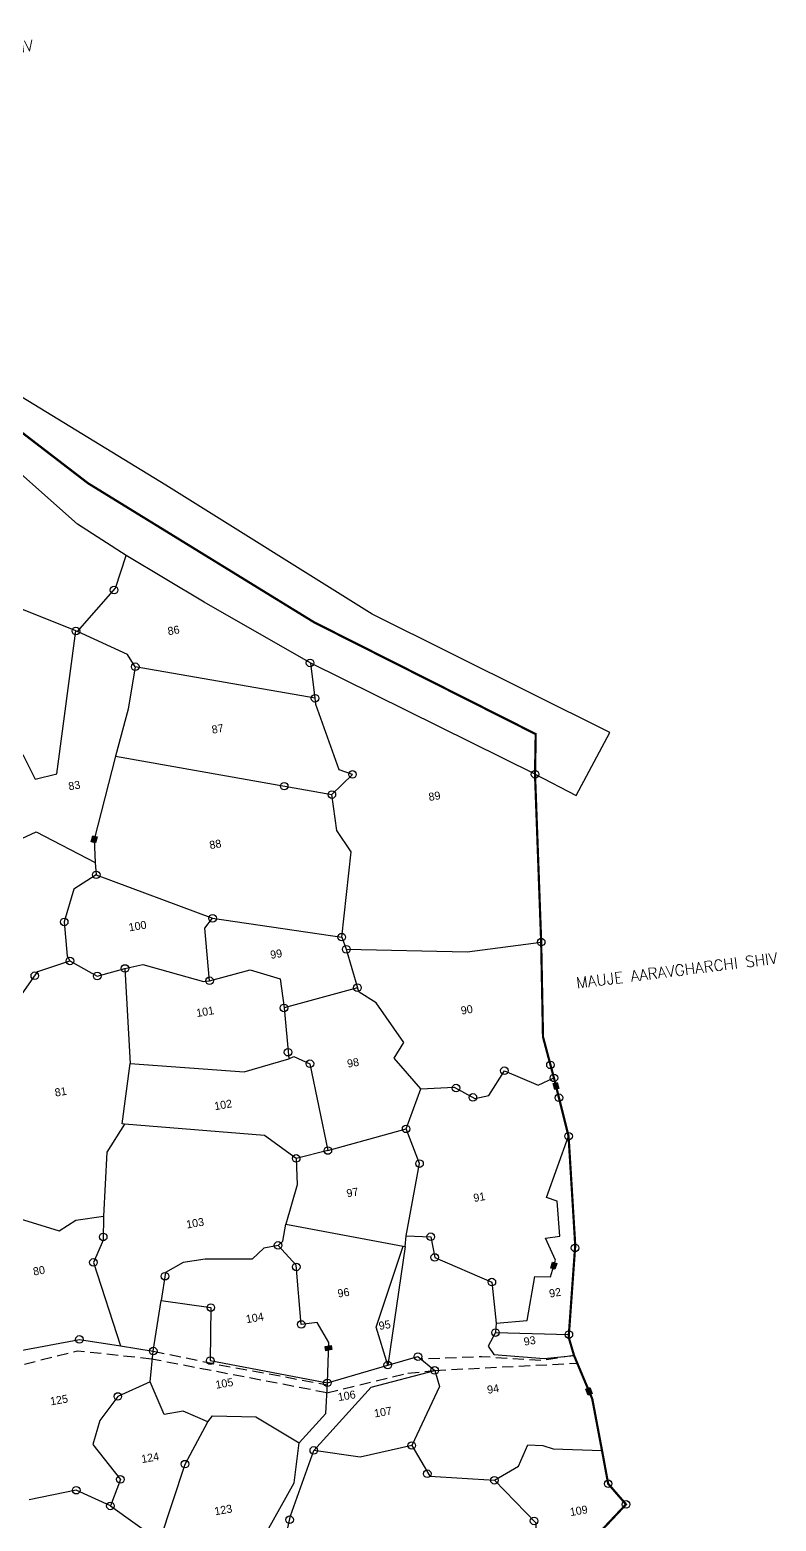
# Model space of a CAD drawing. Header units: metres. Extents: x 280794 to 285693, y 2030679 to 2033512.
# Drawn here: x 282963 to 283295, y 2032772 to 2033436 of the extents above; entities that cross this region are included whole.
import ezdxf
from ezdxf.enums import TextEntityAlignment as Align

# ---------------------------------------------------------------- set-up
doc = ezdxf.new("R2010")
doc.units = ezdxf.units.M
doc.header["$MEASUREMENT"] = 0
doc.linetypes.add('DASHDOT', pattern=[1, 0.5, -0.25, 0, -0.25])
doc.linetypes.add('DASHED', pattern=[0.75, 0.5, -0.25])
for name, color, linetype in [('LINE_CARTTRACK', 2, 'DASHED'), ('LINE_FOOTPATH', 1, 'DASHED'), ('OFF', 1, 'Continuous'), ('POLY_PARCEL', 6, 'Continuous'), ('POLY_ROAD', 30, 'Continuous'), ('POLY_WATER', 4, 'Continuous'), ('SYM_STONE', 1, 'Continuous'), ('TEXT_MAPOUT', 7, 'Continuous'), ('TEXT_PARCEL', 7, 'Continuous'), ('V_BOUND_LINE', 7, 'Continuous'), ('V_BOUND_STREAM_LINE', 7, 'DASHDOT')]:
    doc.layers.add(name, color=color, linetype=linetype)
doc.styles.get("Standard").update_dxf_attribs({"font": 'simplex.shx'})
doc.styles.add('TEXT_MAP', font='')
doc.styles.get('TEXT_MAP').set_extended_font_data('Kruti Dev 050')

# ---------------------------------------------------------------- blocks, each defined once
blk = doc.blocks.new('STONE')
blk.add_circle((0, 0), 0.851)
blk = doc.blocks.new('STONESQUAREFILLED')
blk.add_hatch(color=256).paths.add_polyline_path([(0.7, -0.48), (0.7, 0.48), (-0.7, 0.48), (-0.7, -0.48)])
blk.add_lwpolyline([(-0.7, 0.48), (0.7, 0.48), (0.7, -0.48), (-0.7, -0.48)], close=True)

msp = doc.modelspace()

# ---------------------------------------------------------------- linework, layer by layer
at = {"layer": 'LINE_CARTTRACK', "ltscale": 10, "flags": 128}
for points in [[(283018.14, 2032848.16), (283044.14, 2032842.72), (283095.56, 2032833.21)], [(283205.31, 2032846.18), (283190.79, 2032843.92), (283164.28, 2032845.63), (283137.34, 2032844.51)], [(283095.4, 2032829.59), (283017.42, 2032844.59)], [(283143.32, 2032839.56), (283206.73, 2032842.8)]]:
    msp.add_lwpolyline(points, dxfattribs=at)
at = {"layer": 'LINE_FOOTPATH', "ltscale": 10, "flags": 128}
for points in [[(283017.42, 2032844.59), (282984.42, 2032848.19), (282959.66, 2032841.9), (282948.26, 2032845.28)], [(283131.44, 2032838.34), (283143.32, 2032839.56)], [(283095.4, 2032829.59), (283131.44, 2032838.34)]]:
    msp.add_lwpolyline(points, dxfattribs=at)
at = {"layer": 'OFF'}
msp.add_lwpolyline([(283206.22, 2033095.35), (283221.18, 2033123.44)], dxfattribs=at)
at = {"layer": 'POLY_PARCEL'}
for points in [[(282984.53, 2033168.3), (283001.41, 2033187.53), (283006.14, 2033202.18)], [(282983.77, 2033168.54), (282943.19, 2033184.84), (282934.27, 2033171.22)], [(282931.93, 2033119.14), (282960.08, 2033113.54), (282965.68, 2033102.56), (282975.27, 2033105.04), (282983.77, 2033168.54)], [(282983.77, 2033168.54), (282984.53, 2033168.3)], [(283010.15, 2033152.66), (283006.74, 2033158.12), (282984.53, 2033168.3)], [(283010.15, 2033152.66), (283006.93, 2033133.82), (283001.34, 2033112.82)], [(283090.11, 2033138.6), (283010.15, 2033152.66)], [(283090.11, 2033138.6), (283088.17, 2033154.18)], [(283097.6, 2033095.73), (283106.77, 2033104.72), (283100.8, 2033106.71), (283090.45, 2033135.77), (283090.11, 2033138.6)], [(283001.34, 2033112.82), (282991.88, 2033075.81), (282992.26, 2033065.59)], [(283001.34, 2033112.82), (283097.6, 2033095.73)], [(283102, 2033032.33), (283106.23, 2033070.31), (283099.8, 2033079.78), (283097.6, 2033095.73)], [(282931.07, 2033083.34), (282955.57, 2033074.24), (282966.11, 2033079.21), (282992.26, 2033065.59)], [(282992.26, 2033065.59), (282992.8, 2033060.05)], [(282992.8, 2033060.05), (282982.77, 2033053.66), (282978.55, 2033039.08), (282979.92, 2033023.88), (282981.12, 2033021.74)], [(282992.8, 2033060.05), (283044.54, 2033040.7)], [(283043.2, 2033012.92), (283041.04, 2033036.26), (283044.54, 2033040.7)], [(283044.54, 2033040.7), (283102, 2033032.33)], [(283102, 2033032.33), (283104.03, 2033026.91)], [(283104.03, 2033026.91), (283157.73, 2033025.85), (283190.69, 2033030.15)], [(283104.03, 2033026.91), (283108.95, 2033009.85)], [(282959.79, 2033007.15), (282966.75, 2033016.99), (282981.12, 2033021.74)], [(282981.12, 2033021.74), (282993.26, 2033015.04), (283005.59, 2033018.4)], [(283005.59, 2033018.4), (283013.52, 2033020.17), (283040.51, 2033012.6), (283043.2, 2033012.92)], [(283005.59, 2033018.4), (283007.93, 2032976.12)], [(283043.2, 2033012.92), (283061.25, 2033017.77), (283074.57, 2033013.75), (283076.31, 2033000.81)], [(283108.95, 2033009.85), (283076.31, 2033000.81)], [(283137.14, 2032964.87), (283125.32, 2032978.49), (283129.63, 2032985.4), (283117.23, 2033003.17), (283109.71, 2033007.78), (283108.95, 2033009.85)], [(283076.31, 2033000.81), (283078.4, 2032978.25)], [(283007.93, 2032976.12), (283058.54, 2032972.47), (283078.4, 2032978.25)], [(283078.4, 2032978.25), (283080.71, 2032979.19), (283087.84, 2032976.03), (283095.81, 2032937.39)], [(283005.43, 2032949.19), (283004.3, 2032949.29), (283007.93, 2032976.12)], [(283137.14, 2032964.87), (283151.97, 2032965.64), (283161.23, 2032960.51), (283167.45, 2032961.85), (283174.34, 2032972.91), (283189.32, 2032966.43), (283196.37, 2032969.69)], [(283130.63, 2032947.03), (283137.14, 2032964.87)], [(283005.43, 2032949.19), (282997.51, 2032936.69), (282995.96, 2032908.15)], [(283081.73, 2032933.87), (283067.61, 2032944.08), (283005.43, 2032949.19)], [(283095.81, 2032937.39), (283130.63, 2032947.03)], [(283130.66, 2032899.4), (283136.58, 2032931.58), (283130.63, 2032947.03)], [(283170.6, 2032860.51), (283184.49, 2032861.75), (283187.84, 2032881.37), (283194.77, 2032881.25), (283197.06, 2032888.66), (283192.67, 2032898.41), (283198.99, 2032899.22), (283197.8, 2032914.93), (283193.01, 2032916.44), (283202.87, 2032943.78)], [(283081.73, 2032933.87), (283082.23, 2032922.16), (283077.08, 2032904.57)], [(283095.81, 2032937.39), (283081.73, 2032933.87)], [(282956.87, 2032915.55), (282956.55, 2032907.81), (282976.3, 2032901.59), (282983.7, 2032906.43), (282995.96, 2032908.15)], [(282995.96, 2032908.15), (282995.88, 2032897.44), (282991.52, 2032887.63), (283003.53, 2032850.51)], [(283073.65, 2032895.2), (283075.76, 2032897.06), (283077.08, 2032904.57)], [(283077.08, 2032904.57), (283129.24, 2032894.82)], [(283130.17, 2032894.64), (283130.66, 2032899.4)], [(283130.66, 2032899.4), (283141.56, 2032899.03), (283143.33, 2032889.81), (283168.75, 2032878.87), (283170.6, 2032860.51)], [(283073.65, 2032895.2), (283067.33, 2032893.93), (283062.18, 2032889.12), (283041.26, 2032889.08), (283031.43, 2032887.57), (283023.61, 2032883.06), (283021.75, 2032870.63)], [(283095.6, 2032834.03), (283096.2, 2032852.02), (283091.13, 2032860.86), (283083.99, 2032860.01), (283081.72, 2032886.32), (283073.65, 2032895.2)], [(283122.44, 2032841.94), (283117.27, 2032858.82), (283129.24, 2032894.82)], [(283130.17, 2032894.64), (283122.44, 2032841.94)], [(283129.24, 2032894.82), (283130.17, 2032894.64)], [(283003.53, 2032850.51), (283018.14, 2032848.16), (283021.75, 2032870.63)], [(283021.75, 2032870.63), (283043.77, 2032867.51), (283043.52, 2032843.95), (283095.6, 2032834.03)], [(283170.6, 2032860.51), (283170.37, 2032856.37)], [(282958.39, 2032848.33), (282985.3, 2032853.35), (283003.53, 2032850.51)], [(283170.37, 2032856.37), (283167.1, 2032850.39), (283169.6, 2032846.71), (283192.05, 2032844.93), (283205.31, 2032846.18)], [(283170.37, 2032856.37), (283203, 2032855.48)], [(283016.85, 2032834.55), (283018.14, 2032848.16)], [(283143.32, 2032839.56), (283145.46, 2032832.42), (283133.13, 2032806.15)], [(283042.44, 2032816.61), (283031.53, 2032821.5), (283022.97, 2032820.02), (283016.85, 2032834.55), (283002.4, 2032827.97), (282994.47, 2032817.33), (282991.29, 2032806.56), (283003.55, 2032791.05), (282999.12, 2032779.28)], [(283042.44, 2032816.61), (283044.49, 2032819.32), (283063.78, 2032818.86), (283083.07, 2032807.37)], [(283021.1, 2032763.63), (283021.21, 2032764.24), (283032.28, 2032797.87), (283042.44, 2032816.61)], [(283133.13, 2032806.15), (283110.22, 2032800.93), (283089.56, 2032803.97)], [(283133.13, 2032806.15), (283141.15, 2032792.52), (283169.91, 2032790.7)], [(283169.91, 2032790.7), (283180.56, 2032796.92), (283184.79, 2032806.43), (283191.43, 2032806.11), (283196.07, 2032804.71), (283217.74, 2032803.94)], [(282999.12, 2032779.28), (282983.91, 2032786.26), (282963, 2032782.04)], [(283169.91, 2032790.7), (283188.37, 2032771.73), (283188.42, 2032740.54)], [(282999.12, 2032779.28), (283021.1, 2032763.63)]]:
    msp.add_lwpolyline(points, dxfattribs=at)
at = {"layer": 'POLY_ROAD'}
for points in [[(283122.44, 2032841.94), (283135.89, 2032845.71), (283143.32, 2032839.56)], [(283089.56, 2032803.97), (283115.11, 2032832.15), (283143.32, 2032839.56)], [(283095.6, 2032834.03), (283122.44, 2032841.94)], [(283083.07, 2032807.37), (283094.97, 2032820.44), (283095.6, 2032834.03)], [(283068.13, 2032746.56), (283068.83, 2032768.01), (283080.89, 2032789.48), (283083.07, 2032807.37)], [(283084.15, 2032716.01), (283082.59, 2032718.67), (283073.8, 2032750.65), (283079.17, 2032774.92), (283089.56, 2032803.97)]]:
    msp.add_lwpolyline(points, dxfattribs=at)
at = {"layer": 'POLY_WATER'}
for points in [[(283221.18, 2033123.44), (283221.18, 2033123.44), (283115.49, 2033176.04), (283023.78, 2033233.46), (282956.98, 2033274.22), (282889.05, 2033387.94), (282866.69, 2033425.1), (282806.56, 2033436.01), (282778.86, 2033428.89), (282748.69, 2033413.56), (282746.06, 2033356.72), (282694.23, 2033300.16), (282625.7, 2033280.47)], [(283006.14, 2033202.18), (282984.44, 2033216.07), (282956.54, 2033240.81)], [(283088.17, 2033154.18), (283040.8, 2033181.3), (283006.14, 2033202.18)], [(283187.95, 2033104.81), (283088.17, 2033154.18)], [(283187.95, 2033104.81), (283206.22, 2033095.35), (283206.22, 2033095.35)]]:
    msp.add_lwpolyline(points, dxfattribs=at)
at = {"layer": 'V_BOUND_LINE', "const_width": 0.989}
for points in [[(283190.69, 2033030.15), (283187.95, 2033104.81)], [(283196.37, 2032969.69), (283191.5, 2032987.93), (283190.69, 2033030.15)], [(283202.87, 2032943.78), (283196.37, 2032969.69)], [(283203, 2032855.48), (283205.84, 2032895.21), (283202.87, 2032943.78)], [(283205.31, 2032846.18), (283202.92, 2032854.32), (283203, 2032855.48)], [(283217.74, 2032803.94), (283213.41, 2032826.88), (283205.31, 2032846.18)], [(283209.7, 2032744.11), (283214.12, 2032764.77), (283228.43, 2032779.96), (283220.48, 2032789.14), (283217.74, 2032803.94)]]:
    msp.add_lwpolyline(points, dxfattribs=at)
at = {"layer": 'V_BOUND_STREAM_LINE', "ltscale": 10, "const_width": 0.989, "flags": 128}
msp.add_lwpolyline([(283187.95, 2033104.81), (283188.26, 2033122.67), (283089.65, 2033172.44), (282989.15, 2033234.27), (282936.78, 2033274.51), (282873.89, 2033380.68), (282837.1, 2033423.3), (282791.52, 2033424.06), (282766.24, 2033402), (282764.23, 2033352.32), (282701.46, 2033288.31), (282631.55, 2033258.39), (282625.7, 2033280.47)], dxfattribs=at)

# ---------------------------------------------------------------- block references
at = {"layer": 'SYM_STONE', "xscale": 1.978628932426981, "yscale": 1.978628932426981, "zscale": 1.978628932426981}
for name, p, rotation in [('STONE', (283000.75, 2033186.78), 9.750858678042128), ('STONE', (282983.77, 2033168.54), 9.750858678042128), ('STONE', (283010.15, 2033152.66), 9.750858678042128), ('STONE', (283087.92, 2033154.32), 9.750858678042128), ('STONE', (283090.11, 2033138.6), 9.750858678042128), ('STONE', (283106.77, 2033104.72), 9.750858678042128), ('STONE', (283187.95, 2033104.81), 9.750858678042128), ('STONE', (283076.4, 2033099.5), 9.750858678042128), ('STONE', (283097.6, 2033095.73), 9.750858678042128), ('STONESQUAREFILLED', (282991.88, 2033075.81), 75.66032846841087), ('STONE', (282992.8, 2033060.05), 9.750858678042128), ('STONE', (282978.55, 2033039.08), 9.750858678042128), ('STONE', (283044.54, 2033040.7), 9.750858678042128), ('STONE', (283102, 2033032.33), 9.750858678042128), ('STONE', (283190.69, 2033030.15), 9.750858678042128), ('STONE', (283104.03, 2033026.91), 9.750858678042128), ('STONE', (282981.12, 2033021.74), 9.750858678042128), ('STONE', (283005.59, 2033018.4), 9.750858678042128), ('STONE', (282965.47, 2033015.18), 9.750858678042128), ('STONE', (282993.26, 2033015.04), 9.750858678042128), ('STONE', (283043.2, 2033012.92), 9.750858678042128), ('STONE', (283108.95, 2033009.85), 9.750858678042128), ('STONE', (283076.31, 2033000.81), 9.750858678042128), ('STONE', (283078.13, 2032981.14), 9.750858678042128), ('STONE', (283087.84, 2032976.03), 9.750858678042128), ('STONE', (283174.34, 2032972.91), 9.750858678042128), ('STONE', (283194.82, 2032975.5), 9.750858678042128), ('STONE', (283196.37, 2032969.69), 9.750858678042128), ('STONE', (283152.84, 2032965.16), 9.750858678042128), ('STONESQUAREFILLED', (283197.28, 2032966.09), 284.0725182145754), ('STONE', (283160.31, 2032961.02), 9.750858678042128), ('STONE', (283198.59, 2032960.86), 9.750858678042128), ('STONE', (283130.63, 2032947.03), 9.750858678042128), ('STONE', (283202.87, 2032943.78), 9.750858678042128), ('STONE', (283095.81, 2032937.39), 9.750858678042128), ('STONE', (283081.73, 2032933.87), 9.750858678042128), ('STONE', (283136.58, 2032931.58), 9.750858678042128), ('STONE', (282995.89, 2032898.93), 9.750858678042128), ('STONE', (283141.56, 2032899.03), 9.750858678042128), ('STONE', (283073.65, 2032895.2), 9.750858678042128), ('STONE', (283143.33, 2032889.81), 9.750858678042128), ('STONE', (283205.76, 2032894.06), 9.750858678042128), ('STONE', (282991.52, 2032887.63), 9.750858678042128), ('STONE', (283081.78, 2032885.58), 9.750858678042128), ('STONESQUAREFILLED', (283196.28, 2032886.14), 72.88788061529935), ('STONE', (283023.38, 2032881.48), 9.750858678042128), ('STONE', (283168.75, 2032878.87), 9.750858678042128), ('STONE', (283043.77, 2032867.51), 9.750858678042128), ('STONE', (283083.99, 2032860.01), 9.750858678042128), ('STONE', (282985.3, 2032853.35), 9.750858678042128), ('STONE', (283170.37, 2032856.37), 9.750858678042128), ('STONE', (283203, 2032855.48), 9.750858678042128), ('STONE', (283018.14, 2032848.16), 9.750858678042128), ('STONE', (283043.52, 2032843.95), 9.750858678042128), ('STONESQUAREFILLED', (283096.12, 2032849.51), 9.750858678042128), ('STONE', (283135.89, 2032845.71), 9.750858678042128), ('STONE', (283122.44, 2032841.94), 9.750858678042128), ('STONE', (283143.32, 2032839.56), 9.750858678042128), ('STONE', (283095.6, 2032834.03), 9.750858678042128), ('STONE', (283002.4, 2032827.97), 9.750858678042128), ('STONESQUAREFILLED', (283211.99, 2032830.24), 112.7527907633997), ('STONE', (283089.56, 2032803.97), 9.750858678042128), ('STONE', (283133.13, 2032806.15), 9.750858678042128), ('STONE', (283032.28, 2032797.87), 9.750858678042128), ('STONE', (283003.55, 2032791.05), 9.750858678042128), ('STONE', (283140.02, 2032793.58), 9.750858678042128), ('STONE', (283169.91, 2032790.7), 9.750858678042128), ('STONE', (282983.91, 2032786.26), 9.750858678042128), ('STONE', (283220.48, 2032789.14), 9.750858678042128), ('STONE', (282999.12, 2032779.28), 9.750858678042128), ('STONE', (283228.43, 2032779.96), 9.750858678042128), ('STONE', (283078.78, 2032773.15), 9.750858678042128), ('STONE', (283187.55, 2032772.57), 9.750858678042128)]:
    msp.add_blockref(name, p, dxfattribs=dict(at, rotation=rotation))

# ---------------------------------------------------------------- texts
at = {"layer": 'TEXT_MAPOUT'}
for s, p in [('MAUJE VALVTICHI  SHIV', (282889.1, 2033417.24)), ('MAUJE AARAVGHARCHI SHIV', (283206.62, 2033009.49))]:
    msp.add_text(s, height=4.9466, rotation=7.10028, dxfattribs=at).set_placement(p)
at = {"layer": 'TEXT_PARCEL', "style": 'TEXT_MAP'}
for s, p in [('86', (283027.5, 2033167.09)), ('87', (283047.1, 2033123.26)), ('83', (282983.35, 2033098.07)), ('89', (283143.54, 2033093.32)), ('88', (283046.08, 2033071.92)), ('100', (283011.48, 2033035.54)), ('99', (283073.13, 2033023.08)), ('101', (283041.52, 2032997.44)), ('90', (283157.91, 2032998.29)), ('98', (283107.32, 2032974.69)), ('81', (282977.28, 2032961.8)), ('102', (283049.54, 2032955.98)), ('97', (283107.05, 2032916.99)), ('91', (283163.46, 2032914.94)), ('103', (283037.07, 2032903.35)), ('80', (282967.63, 2032882.2)), ('96', (283103.07, 2032872.4)), ('92', (283197.19, 2032872.4)), ('104', (283063.6, 2032861.21)), ('95', (283121.38, 2032858.02)), ('93', (283185.87, 2032850.98)), ('105', (283050.07, 2032832.04)), ('94', (283169.6, 2032829.58)), ('125', (282976.55, 2032824.67)), ('106', (283104.49, 2032826.56)), ('107', (283120.61, 2032819.29)), ('124', (283017.08, 2032798.99)), ('123', (283049.61, 2032775.75)), ('109', (283207.69, 2032775.4))]:
    msp.add_text(s, height=3.562, rotation=9.75086, dxfattribs=at).set_placement(p, align=Align.CENTER)

doc.saveas('drawing.dxf')
